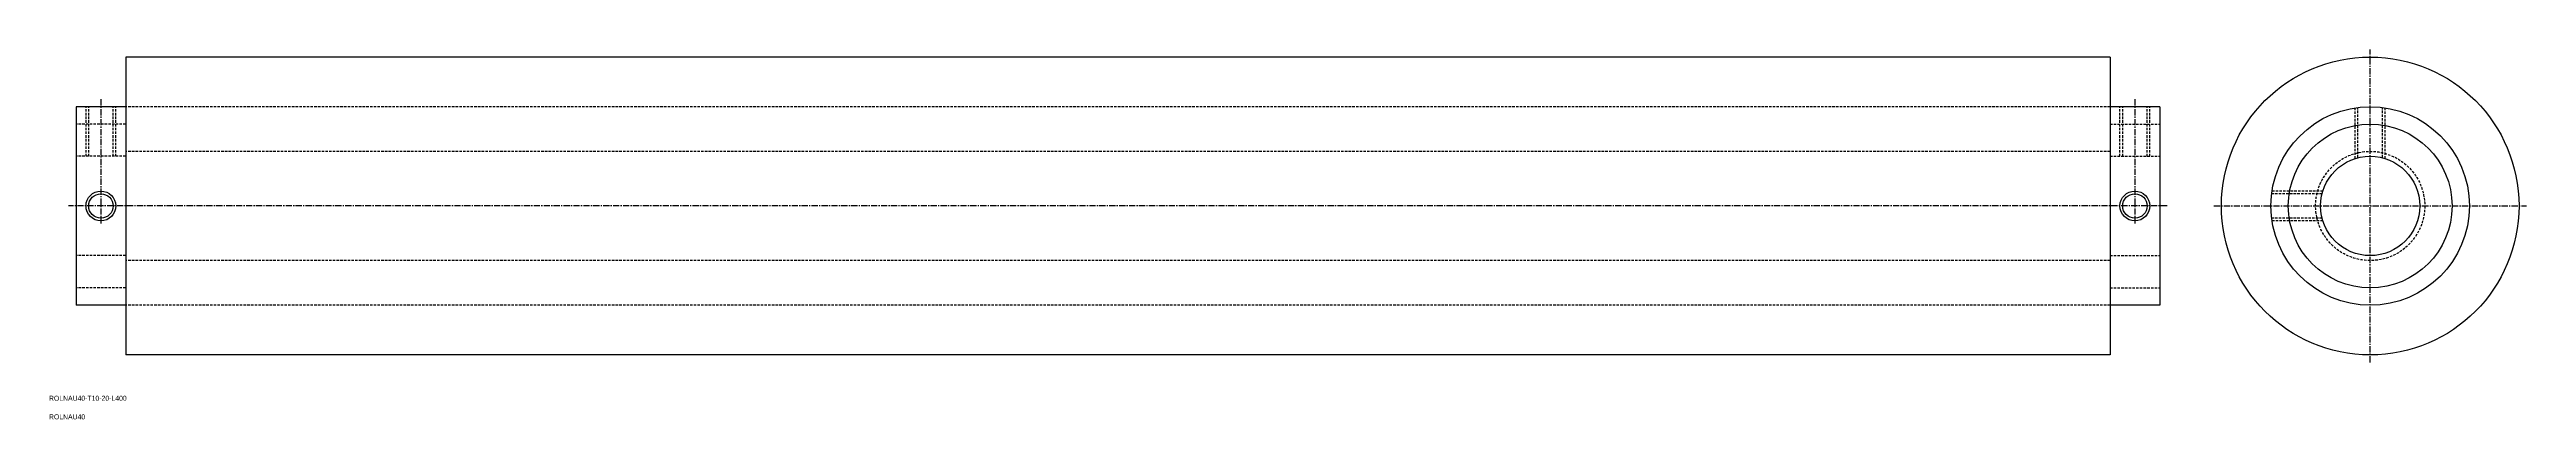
# Model space of a CAD drawing. Extents: x 32 to 531, y -17 to 57.
import ezdxf

# ---------------------------------------------------------------- set-up
doc = ezdxf.new("R2010")
doc.units = 0
doc.linetypes.add('CENTER', pattern=[2, 1.25, -0.25, 0.25, -0.25])
doc.linetypes.add('DASHED', pattern=[0.75, 0.5, -0.25])
doc.layers.get('0').update_dxf_attribs({"linetype": 'CONTINUOUS'})
doc.layers.add('CENTER', color=1, linetype='CENTER')

msp = doc.modelspace()

# ---------------------------------------------------------------- linework, layer by layer
at = {"color": 7, "linetype": 'CONTINUOUS'}
for p, q in [((47.21, 55.85), (47.21, -4.15)), ((447.21, 55.85), (47.21, 55.85)), ((447.21, 55.85), (447.21, -4.15)), ((37.21, 45.85), (37.21, 5.85)), ((47.21, 45.85), (37.21, 45.85)), ((457.21, 45.85), (447.21, 45.85)), ((457.21, 45.85), (457.21, 5.85)), ((47.21, 5.85), (37.21, 5.85)), ((457.21, 5.85), (447.21, 5.85)), ((447.21, -4.15), (47.21, -4.15))]:
    msp.add_line(p, q, dxfattribs=at)
at = {"color": 3, "linetype": 'DASHED'}
for p, q in [((39.21, 35.85), (39.21, 45.85)), ((39.75, 35.85), (39.75, 45.85)), ((44.66, 35.85), (44.66, 45.85)), ((45.21, 35.85), (45.21, 45.85)), ((447.21, 45.85), (47.21, 45.85)), ((449.21, 35.85), (449.21, 45.85)), ((449.75, 35.85), (449.75, 45.85)), ((454.66, 35.85), (454.66, 45.85)), ((455.21, 35.85), (455.21, 45.85)), ((496.64, 35.39), (496.64, 45.63)), ((497.18, 35.55), (497.18, 45.7)), ((502.1, 35.55), (502.1, 45.7)), ((502.64, 35.39), (502.64, 45.63)), ((47.21, 42.35), (37.21, 42.35)), ((447.21, 42.35), (457.21, 42.35)), ((47.21, 35.85), (37.21, 35.85)), ((447.21, 36.85), (47.21, 36.85)), ((447.21, 35.85), (457.21, 35.85)), ((489.95, 28.31), (479.79, 28.31)), ((490.1, 28.85), (479.87, 28.85)), ((489.95, 23.39), (479.79, 23.39)), ((490.1, 22.85), (479.87, 22.85)), ((47.21, 15.85), (37.21, 15.85)), ((447.21, 15.85), (457.21, 15.85)), ((447.21, 14.85), (47.21, 14.85)), ((47.21, 9.35), (37.21, 9.35)), ((447.21, 5.85), (47.21, 5.85)), ((447.21, 9.35), (457.21, 9.35))]:
    msp.add_line(p, q, dxfattribs=at)
at = {"color": 7, "linetype": 'CONTINUOUS'}
for centre, radius in [((499.64, 25.85), 30), ((499.64, 25.85), 20), ((499.64, 25.85), 16.5), ((499.64, 25.85), 10), ((42.21, 25.85), 2.46), ((452.21, 25.85), 2.46)]:
    msp.add_circle(centre, radius, dxfattribs=at)
at = {"color": 3, "linetype": 'DASHED'}
msp.add_circle((499.64, 25.85), 11, dxfattribs=at)
at = {"color": 3, "linetype": 'CONTINUOUS'}
for centre in [(42.21, 25.85), (452.21, 25.85)]:
    msp.add_circle(centre, 3, dxfattribs=at)
at = {"layer": 'CENTER', "color": 1, "linetype": 'CENTER'}
for p, q in [((499.64, -5.65), (499.64, 57.35)), ((42.21, 47.35), (42.21, 22.35)), ((452.21, 47.35), (452.21, 22.35)), ((458.71, 25.85), (35.71, 25.85)), ((468.14, 25.85), (531.14, 25.85))]:
    msp.add_line(p, q, dxfattribs=at)

# ---------------------------------------------------------------- texts
at = {"color": 7, "linetype": 'CONTINUOUS'}
for s, p in [('ROLNAU40-T10-20-L400', (31.75, -13.38)), ('ROLNAU40', (31.75, -17.13))]:
    msp.add_text(s, height=1, dxfattribs=at).set_placement(p)

doc.saveas('drawing.dxf')
